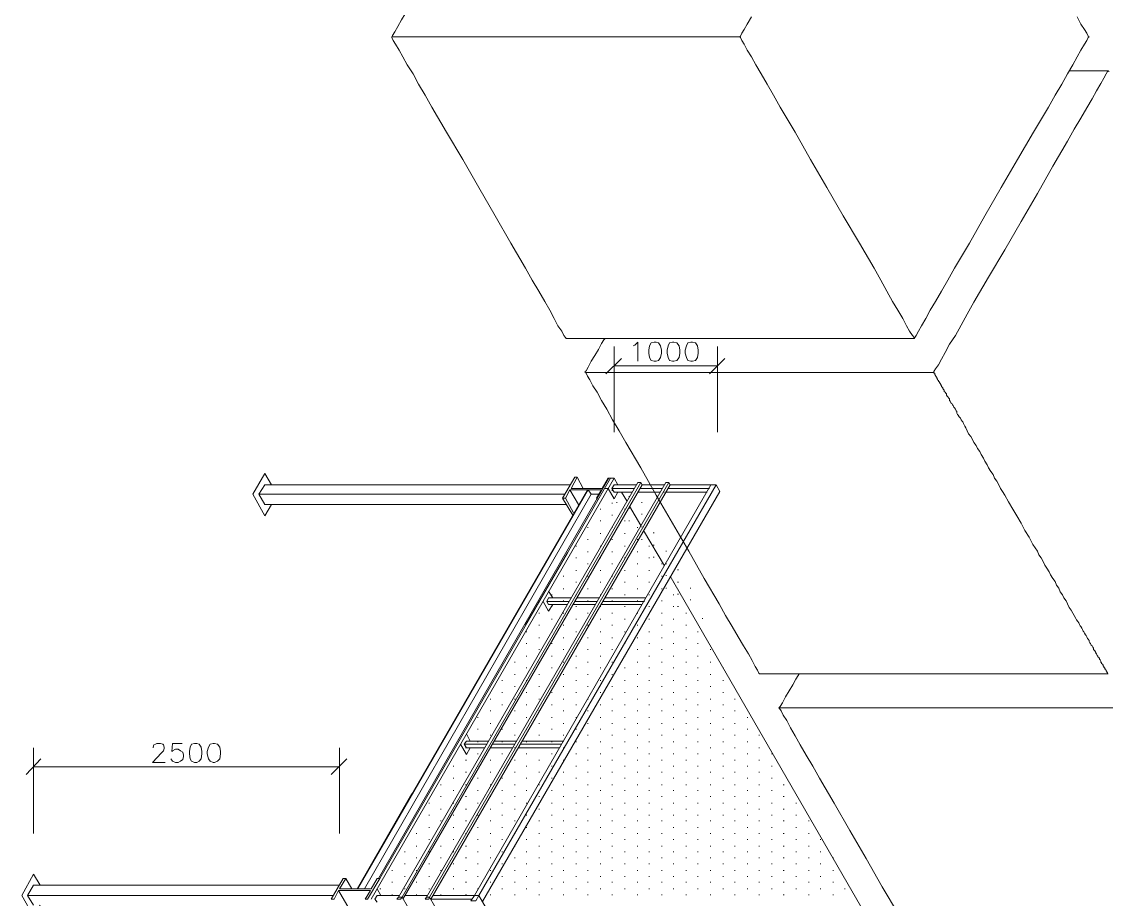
# Model space of a CAD drawing. Header units: millimetres. Extents: x 0 to 210, y 0 to 297.
# Drawn here: x 52.8 to 115.1, y 101.3 to 151.6 of the extents above; entities that cross this region are included whole.
import ezdxf

# ---------------------------------------------------------------- set-up
doc = ezdxf.new("R2010")
doc.units = ezdxf.units.MM
doc.header["$MEASUREMENT"] = 0
doc.layers.get('0').update_dxf_attribs({"linetype": 'CONTINUOUS'})

msp = doc.modelspace()

# ---------------------------------------------------------------- linework, layer by layer
at = {"color": 0, "linetype": 'Continuous', "lineweight": 15, "true_color": 0x000007}
for p, q in [((86.741, 128.101), (86.741, 133.011)), ((92.668, 128.101), (92.668, 133.011)), ((87.164, 132.334), (86.275, 131.445)), ((92.202, 131.445), (93.091, 132.334)), ((86.741, 131.911), (92.668, 131.911)), ((72.813, 101.346), (86.741, 125.476)), ((73.237, 102.531), (86.445, 125.476)), ((73.321, 102.531), (86.529, 125.476)), ((74.38, 101.473), (88.096, 125.222)), ((74.591, 101.473), (88.265, 125.222)), ((75.988, 101.473), (89.704, 125.222)), ((76.158, 101.473), (89.874, 125.222)), ((84.624, 125.518), (84.963, 124.883)), ((86.064, 124.883), (86.402, 125.476)), ((86.402, 125.476), (86.741, 125.476)), ((86.953, 125.095), (86.741, 125.476)), ((66.379, 124.545), (83.905, 124.545)), ((66.717, 125.095), (84.243, 125.095)), ((72.009, 101.939), (85.217, 124.799)), ((72.051, 101.939), (85.259, 124.799)), ((85.259, 124.799), (72.051, 101.939)), ((72.432, 101.939), (85.429, 124.545)), ((74.634, 101.346), (88.35, 125.095)), ((76.242, 101.346), (89.958, 125.095)), ((78.74, 101.558), (92.287, 125.095)), ((78.994, 101.558), (92.583, 125.095)), ((79.206, 101.219), (92.795, 124.714)), ((83.947, 124.333), (84.201, 124.799)), ((84.201, 124.799), (84.709, 123.952)), ((84.201, 124.799), (86.021, 124.799)), ((85.259, 124.799), (85.429, 124.545)), ((85.429, 124.545), (85.852, 124.545)), ((85.725, 124.333), (86.021, 124.799)), ((86.402, 124.883), (86.191, 124.883)), ((86.614, 124.883), (87.884, 124.883)), ((86.741, 125.095), (88.011, 125.095)), ((86.741, 124.672), (87.799, 124.672)), ((87.461, 124.164), (87.164, 124.672)), ((88.138, 124.672), (89.408, 124.672)), ((88.223, 124.883), (89.493, 124.883)), ((89.577, 124.672), (89.62, 124.672)), ((89.747, 124.672), (92.075, 124.672)), ((89.831, 124.883), (92.202, 124.883)), ((92.583, 125.095), (92.795, 124.714)), ((66.717, 123.952), (83.989, 123.952)), ((83.778, 124.333), (84.37, 123.359)), ((88.265, 122.767), (87.63, 123.867)), ((89.62, 120.438), (88.434, 122.47)), ((81.661, 117.052), (84.074, 121.2)), ((110.151, 84.878), (89.958, 119.846)), ((83.227, 118.618), (82.973, 118.999)), ((82.889, 118.406), (84.159, 118.406)), ((84.497, 118.406), (85.767, 118.406)), ((86.106, 118.406), (88.477, 118.406)), ((82.973, 118.237), (84.074, 118.237)), ((84.413, 118.237), (85.64, 118.237)), ((86.021, 118.237), (88.35, 118.237)), ((78.147, 110.236), (79.46, 110.236)), ((78.486, 110.405), (78.274, 110.829)), ((78.274, 110.405), (79.544, 110.405)), ((78.274, 110.405), (79.544, 110.405)), ((79.798, 110.236), (81.026, 110.236)), ((79.883, 110.405), (81.153, 110.405)), ((79.883, 110.405), (81.153, 110.405)), ((81.365, 110.236), (83.735, 110.236)), ((81.492, 110.405), (83.862, 110.405)), ((81.492, 110.405), (83.862, 110.405)), ((53.467, 105.114), (53.467, 110.024)), ((70.993, 105.114), (70.993, 110.024)), ((78.274, 110.024), (79.333, 110.024)), ((79.671, 110.024), (80.941, 110.024)), ((81.28, 110.024), (83.608, 110.024)), ((53.89, 109.389), (53.044, 108.5)), ((70.527, 108.5), (71.416, 109.389)), ((70.993, 108.924), (53.467, 108.924)), ((72.009, 101.939), (75.142, 107.4)), ((72.051, 101.939), (75.226, 107.442)), ((52.79, 101.558), (53.467, 102.785)), ((53.848, 102.15), (53.467, 102.785)), ((53.128, 101.558), (53.467, 102.15)), ((53.467, 102.15), (70.993, 102.15)), ((70.527, 101.346), (71.205, 102.531)), ((71.374, 102.531), (71.713, 101.939)), ((72.602, 101.346), (73.321, 102.531)), ((53.128, 101.558), (70.654, 101.558)), ((53.467, 101.007), (53.128, 101.558)), ((70.951, 101.854), (94.488, 61.087)), ((70.951, 101.854), (72.771, 101.854)), ((70.993, 101.939), (72.813, 101.939)), ((73.364, 101.558), (73.152, 101.939)), ((73.152, 101.939), (73.364, 101.558)), ((73.152, 101.558), (74.422, 101.558)), ((73.364, 101.558), (74.422, 101.558)), ((78.825, 101.261), (78.994, 101.558)), ((78.994, 101.558), (88.646, 84.836)), ((78.994, 101.558), (88.646, 84.836)), ((74.591, 101.473), (85.471, 82.592)), ((76.158, 101.473), (86.614, 83.397)), ((76.242, 101.346), (78.613, 101.346))]:
    msp.add_line(p, q, dxfattribs=at)
at = {"color": 0, "linetype": 'Continuous', "lineweight": 9, "true_color": 0x000008}
for p, q in [((86.614, 124.756), (86.656, 124.756)), ((86.614, 124.037), (86.656, 124.037)), ((85.937, 123.698), (85.979, 123.698)), ((86.614, 123.359), (86.656, 123.359)), ((87.334, 123.698), (87.376, 123.698)), ((85.937, 123.021), (85.979, 123.021)), ((87.334, 123.021), (87.376, 123.021)), ((85.217, 122.64), (85.259, 122.64)), ((85.937, 122.301), (85.979, 122.301)), ((86.614, 122.64), (86.656, 122.64)), ((87.334, 122.301), (87.376, 122.301)), ((88.053, 122.64), (88.096, 122.64)), ((84.54, 121.581), (84.582, 121.581)), ((85.217, 121.962), (85.259, 121.962)), ((85.937, 121.581), (85.979, 121.581)), ((86.614, 121.962), (86.656, 121.962)), ((87.334, 121.581), (87.376, 121.581)), ((88.053, 121.962), (88.096, 121.962)), ((88.731, 121.581), (88.773, 121.581)), ((84.54, 120.904), (84.582, 120.904)), ((85.217, 121.243), (85.259, 121.243)), ((85.937, 120.904), (85.979, 120.904)), ((86.614, 121.243), (86.656, 121.243)), ((87.334, 120.904), (87.376, 120.904)), ((88.053, 121.243), (88.096, 121.243)), ((88.731, 120.904), (88.773, 120.904)), ((85.217, 120.565), (85.259, 120.565)), ((86.614, 120.565), (86.656, 120.565)), ((88.053, 120.565), (88.096, 120.565)), ((89.45, 120.565), (89.493, 120.565)), ((83.82, 119.846), (83.862, 119.846)), ((84.54, 120.184), (84.582, 120.184)), ((85.217, 119.846), (85.259, 119.846)), ((85.937, 120.184), (85.979, 120.184)), ((86.614, 119.846), (86.656, 119.846)), ((87.334, 120.184), (87.376, 120.184)), ((88.053, 119.846), (88.096, 119.846)), ((88.731, 120.184), (88.773, 120.184)), ((89.45, 119.846), (89.493, 119.846)), ((83.82, 119.126), (83.862, 119.126)), ((84.54, 119.507), (84.582, 119.507)), ((85.217, 119.126), (85.259, 119.126)), ((85.937, 119.507), (85.979, 119.507)), ((86.614, 119.126), (86.656, 119.126)), ((87.334, 119.507), (87.376, 119.507)), ((88.053, 119.126), (88.096, 119.126)), ((88.731, 119.507), (88.773, 119.507)), ((89.45, 119.126), (89.493, 119.126)), ((90.128, 119.507), (90.17, 119.507)), ((83.143, 118.787), (83.185, 118.787)), ((83.82, 118.449), (83.862, 118.449)), ((84.54, 118.787), (84.582, 118.787)), ((85.217, 118.449), (85.259, 118.449)), ((85.937, 118.787), (85.979, 118.787)), ((86.614, 118.449), (86.656, 118.449)), ((87.334, 118.787), (87.376, 118.787)), ((88.053, 118.449), (88.096, 118.449)), ((88.731, 118.787), (88.773, 118.787)), ((89.45, 118.449), (89.493, 118.449)), ((90.128, 118.787), (90.17, 118.787)), ((82.423, 117.729), (82.465, 117.729)), ((83.143, 118.11), (83.185, 118.11)), ((83.82, 117.729), (83.862, 117.729)), ((84.54, 118.11), (84.582, 118.11)), ((85.217, 117.729), (85.259, 117.729)), ((85.937, 118.11), (85.979, 118.11)), ((86.614, 117.729), (86.656, 117.729)), ((87.334, 118.11), (87.376, 118.11)), ((88.053, 117.729), (88.096, 117.729)), ((88.731, 118.11), (88.773, 118.11)), ((89.45, 117.729), (89.493, 117.729)), ((90.128, 118.11), (90.17, 118.11)), ((90.847, 117.729), (90.89, 117.729)), ((83.143, 117.39), (83.185, 117.39)), ((84.54, 117.39), (84.582, 117.39)), ((85.937, 117.39), (85.979, 117.39)), ((87.334, 117.39), (87.376, 117.39)), ((88.731, 117.39), (88.773, 117.39)), ((90.128, 117.39), (90.17, 117.39)), ((81.703, 116.671), (81.746, 116.671)), ((82.423, 117.052), (82.465, 117.052)), ((83.143, 116.671), (83.185, 116.671)), ((83.82, 117.052), (83.862, 117.052)), ((84.54, 116.671), (84.582, 116.671)), ((85.217, 117.052), (85.259, 117.052)), ((85.937, 116.671), (85.979, 116.671)), ((86.614, 117.052), (86.656, 117.052)), ((87.334, 116.671), (87.376, 116.671)), ((88.053, 117.052), (88.096, 117.052)), ((88.731, 116.671), (88.773, 116.671)), ((89.45, 117.052), (89.493, 117.052)), ((90.128, 116.671), (90.17, 116.671)), ((90.847, 117.052), (90.89, 117.052)), ((91.525, 116.671), (91.567, 116.671)), ((81.703, 115.993), (81.746, 115.993)), ((82.423, 116.332), (82.465, 116.332)), ((83.143, 115.993), (83.185, 115.993)), ((83.82, 116.332), (83.862, 116.332)), ((84.54, 115.993), (84.582, 115.993)), ((85.217, 116.332), (85.259, 116.332)), ((85.937, 115.993), (85.979, 115.993)), ((86.614, 116.332), (86.656, 116.332)), ((87.334, 115.993), (87.376, 115.993)), ((88.053, 116.332), (88.096, 116.332)), ((88.731, 115.993), (88.773, 115.993)), ((89.45, 116.332), (89.493, 116.332)), ((90.128, 115.993), (90.17, 115.993)), ((90.847, 116.332), (90.89, 116.332)), ((91.525, 115.993), (91.567, 115.993)), ((81.703, 115.274), (81.746, 115.274)), ((82.423, 115.655), (82.465, 115.655)), ((83.143, 115.274), (83.185, 115.274)), ((83.82, 115.655), (83.862, 115.655)), ((84.54, 115.274), (84.582, 115.274)), ((85.217, 115.655), (85.259, 115.655)), ((85.937, 115.274), (85.979, 115.274)), ((86.614, 115.655), (86.656, 115.655)), ((87.334, 115.274), (87.376, 115.274)), ((88.053, 115.655), (88.096, 115.655)), ((88.731, 115.274), (88.773, 115.274)), ((89.45, 115.655), (89.493, 115.655)), ((90.128, 115.274), (90.17, 115.274)), ((90.847, 115.655), (90.89, 115.655)), ((91.525, 115.274), (91.567, 115.274)), ((92.244, 115.655), (92.287, 115.655)), ((81.026, 114.935), (81.068, 114.935)), ((81.703, 114.596), (81.746, 114.596)), ((82.423, 114.935), (82.465, 114.935)), ((83.143, 114.596), (83.185, 114.596)), ((83.82, 114.935), (83.862, 114.935)), ((84.54, 114.596), (84.582, 114.596)), ((85.217, 114.935), (85.259, 114.935)), ((85.937, 114.596), (85.979, 114.596)), ((86.614, 114.935), (86.656, 114.935)), ((87.334, 114.596), (87.376, 114.596)), ((88.053, 114.935), (88.096, 114.935)), ((88.731, 114.596), (88.773, 114.596)), ((89.45, 114.935), (89.493, 114.935)), ((90.128, 114.596), (90.17, 114.596)), ((90.847, 114.935), (90.89, 114.935)), ((91.525, 114.596), (91.567, 114.596)), ((92.244, 114.935), (92.287, 114.935)), ((92.964, 114.596), (93.006, 114.596)), ((81.026, 114.215), (81.068, 114.215)), ((82.423, 114.215), (82.465, 114.215)), ((83.82, 114.215), (83.862, 114.215)), ((85.217, 114.215), (85.259, 114.215)), ((86.614, 114.215), (86.656, 114.215)), ((88.053, 114.215), (88.096, 114.215)), ((89.45, 114.215), (89.493, 114.215)), ((90.847, 114.215), (90.89, 114.215)), ((92.244, 114.215), (92.287, 114.215)), ((80.306, 113.877), (80.349, 113.877)), ((81.026, 113.538), (81.068, 113.538)), ((81.703, 113.877), (81.746, 113.877)), ((82.423, 113.538), (82.465, 113.538)), ((83.143, 113.877), (83.185, 113.877)), ((83.82, 113.538), (83.862, 113.538)), ((84.54, 113.877), (84.582, 113.877)), ((85.217, 113.538), (85.259, 113.538)), ((85.937, 113.877), (85.979, 113.877)), ((86.614, 113.538), (86.656, 113.538)), ((87.334, 113.877), (87.376, 113.877)), ((88.053, 113.538), (88.096, 113.538)), ((88.731, 113.877), (88.773, 113.877)), ((89.45, 113.538), (89.493, 113.538)), ((90.128, 113.877), (90.17, 113.877)), ((90.847, 113.538), (90.89, 113.538)), ((91.525, 113.877), (91.567, 113.877)), ((92.244, 113.538), (92.287, 113.538)), ((92.964, 113.877), (93.006, 113.877)), ((79.629, 112.818), (79.671, 112.818)), ((80.306, 113.199), (80.349, 113.199)), ((81.026, 112.818), (81.068, 112.818)), ((81.703, 113.199), (81.746, 113.199)), ((82.423, 112.818), (82.465, 112.818)), ((83.143, 113.199), (83.185, 113.199)), ((83.82, 112.818), (83.862, 112.818)), ((84.54, 113.199), (84.582, 113.199)), ((85.217, 112.818), (85.259, 112.818)), ((85.937, 113.199), (85.979, 113.199)), ((86.614, 112.818), (86.656, 112.818)), ((87.334, 113.199), (87.376, 113.199)), ((88.053, 112.818), (88.096, 112.818)), ((88.731, 113.199), (88.773, 113.199)), ((89.45, 112.818), (89.493, 112.818)), ((90.128, 113.199), (90.17, 113.199)), ((90.847, 112.818), (90.89, 112.818)), ((91.525, 113.199), (91.567, 113.199)), ((92.244, 112.818), (92.287, 112.818)), ((92.964, 113.199), (93.006, 113.199)), ((93.641, 112.818), (93.684, 112.818)), ((79.629, 112.141), (79.671, 112.141)), ((80.306, 112.48), (80.349, 112.48)), ((81.026, 112.141), (81.068, 112.141)), ((81.703, 112.48), (81.746, 112.48)), ((82.423, 112.141), (82.465, 112.141)), ((83.143, 112.48), (83.185, 112.48)), ((83.82, 112.141), (83.862, 112.141)), ((84.54, 112.48), (84.582, 112.48)), ((85.217, 112.141), (85.259, 112.141)), ((85.937, 112.48), (85.979, 112.48)), ((86.614, 112.141), (86.656, 112.141)), ((87.334, 112.48), (87.376, 112.48)), ((88.053, 112.141), (88.096, 112.141)), ((88.731, 112.48), (88.773, 112.48)), ((89.45, 112.141), (89.493, 112.141)), ((90.128, 112.48), (90.17, 112.48)), ((90.847, 112.141), (90.89, 112.141)), ((91.525, 112.48), (91.567, 112.48)), ((92.244, 112.141), (92.287, 112.141)), ((92.964, 112.48), (93.006, 112.48)), ((93.641, 112.141), (93.684, 112.141)), ((78.909, 111.76), (78.952, 111.76)), ((80.306, 111.76), (80.349, 111.76)), ((81.703, 111.76), (81.746, 111.76)), ((83.143, 111.76), (83.185, 111.76)), ((84.54, 111.76), (84.582, 111.76)), ((85.937, 111.76), (85.979, 111.76)), ((87.334, 111.76), (87.376, 111.76)), ((88.731, 111.76), (88.773, 111.76)), ((90.128, 111.76), (90.17, 111.76)), ((91.525, 111.76), (91.567, 111.76)), ((92.964, 111.76), (93.006, 111.76)), ((94.361, 111.76), (94.403, 111.76)), ((78.909, 111.083), (78.952, 111.083)), ((79.629, 111.421), (79.671, 111.421)), ((80.306, 111.083), (80.349, 111.083)), ((81.026, 111.421), (81.068, 111.421)), ((81.703, 111.083), (81.746, 111.083)), ((82.423, 111.421), (82.465, 111.421)), ((83.143, 111.083), (83.185, 111.083)), ((83.82, 111.421), (83.862, 111.421)), ((84.54, 111.083), (84.582, 111.083)), ((85.217, 111.421), (85.259, 111.421)), ((85.937, 111.083), (85.979, 111.083)), ((86.614, 111.421), (86.656, 111.421)), ((87.334, 111.083), (87.376, 111.083)), ((88.053, 111.421), (88.096, 111.421)), ((88.731, 111.083), (88.773, 111.083)), ((89.45, 111.421), (89.493, 111.421)), ((90.128, 111.083), (90.17, 111.083)), ((90.847, 111.421), (90.89, 111.421)), ((91.525, 111.083), (91.567, 111.083)), ((92.244, 111.421), (92.287, 111.421)), ((92.964, 111.083), (93.006, 111.083)), ((93.641, 111.421), (93.684, 111.421)), ((94.361, 111.083), (94.403, 111.083)), ((78.909, 110.363), (78.952, 110.363)), ((79.629, 110.744), (79.671, 110.744)), ((80.306, 110.363), (80.349, 110.363)), ((81.026, 110.744), (81.068, 110.744)), ((81.703, 110.363), (81.746, 110.363)), ((82.423, 110.744), (82.465, 110.744)), ((83.143, 110.363), (83.185, 110.363)), ((83.82, 110.744), (83.862, 110.744)), ((84.54, 110.363), (84.582, 110.363)), ((85.217, 110.744), (85.259, 110.744)), ((85.937, 110.363), (85.979, 110.363)), ((86.614, 110.744), (86.656, 110.744)), ((87.334, 110.363), (87.376, 110.363)), ((88.053, 110.744), (88.096, 110.744)), ((88.731, 110.363), (88.773, 110.363)), ((89.45, 110.744), (89.493, 110.744)), ((90.128, 110.363), (90.17, 110.363)), ((90.847, 110.744), (90.89, 110.744)), ((91.525, 110.363), (91.567, 110.363)), ((92.244, 110.744), (92.287, 110.744)), ((92.964, 110.363), (93.006, 110.363)), ((93.641, 110.744), (93.684, 110.744)), ((94.361, 110.363), (94.403, 110.363)), ((95.038, 110.744), (95.081, 110.744)), ((78.232, 110.024), (78.274, 110.024)), ((78.909, 109.686), (78.952, 109.686)), ((79.629, 110.024), (79.671, 110.024)), ((80.306, 109.686), (80.349, 109.686)), ((81.026, 110.024), (81.068, 110.024)), ((81.703, 109.686), (81.746, 109.686)), ((82.423, 110.024), (82.465, 110.024)), ((83.143, 109.686), (83.185, 109.686)), ((83.82, 110.024), (83.862, 110.024)), ((84.54, 109.686), (84.582, 109.686)), ((85.217, 110.024), (85.259, 110.024)), ((85.937, 109.686), (85.979, 109.686)), ((86.614, 110.024), (86.656, 110.024)), ((87.334, 109.686), (87.376, 109.686)), ((88.053, 110.024), (88.096, 110.024)), ((88.731, 109.686), (88.773, 109.686)), ((89.45, 110.024), (89.493, 110.024)), ((90.128, 109.686), (90.17, 109.686)), ((90.847, 110.024), (90.89, 110.024)), ((91.525, 109.686), (91.567, 109.686)), ((92.244, 110.024), (92.287, 110.024)), ((92.964, 109.686), (93.006, 109.686)), ((93.641, 110.024), (93.684, 110.024)), ((94.361, 109.686), (94.403, 109.686)), ((95.038, 110.024), (95.081, 110.024)), ((95.758, 109.686), (95.8, 109.686)), ((78.232, 109.305), (78.274, 109.305)), ((79.629, 109.305), (79.671, 109.305)), ((81.026, 109.305), (81.068, 109.305)), ((82.423, 109.305), (82.465, 109.305)), ((83.82, 109.305), (83.862, 109.305)), ((85.217, 109.305), (85.259, 109.305)), ((86.614, 109.305), (86.656, 109.305)), ((88.053, 109.305), (88.096, 109.305)), ((89.45, 109.305), (89.493, 109.305)), ((90.847, 109.305), (90.89, 109.305)), ((92.244, 109.305), (92.287, 109.305)), ((93.641, 109.305), (93.684, 109.305)), ((95.038, 109.305), (95.081, 109.305)), ((77.512, 108.966), (77.555, 108.966)), ((78.232, 108.627), (78.274, 108.627)), ((78.909, 108.966), (78.952, 108.966)), ((79.629, 108.627), (79.671, 108.627)), ((80.306, 108.966), (80.349, 108.966)), ((81.026, 108.627), (81.068, 108.627)), ((81.703, 108.966), (81.746, 108.966)), ((82.423, 108.627), (82.465, 108.627)), ((83.143, 108.966), (83.185, 108.966)), ((83.82, 108.627), (83.862, 108.627)), ((84.54, 108.966), (84.582, 108.966)), ((85.217, 108.627), (85.259, 108.627)), ((85.937, 108.966), (85.979, 108.966)), ((86.614, 108.627), (86.656, 108.627)), ((87.334, 108.966), (87.376, 108.966)), ((88.053, 108.627), (88.096, 108.627)), ((88.731, 108.966), (88.773, 108.966)), ((89.45, 108.627), (89.493, 108.627)), ((90.128, 108.966), (90.17, 108.966)), ((90.847, 108.627), (90.89, 108.627)), ((91.525, 108.966), (91.567, 108.966)), ((92.244, 108.627), (92.287, 108.627)), ((92.964, 108.966), (93.006, 108.966)), ((93.641, 108.627), (93.684, 108.627)), ((94.361, 108.966), (94.403, 108.966)), ((95.038, 108.627), (95.081, 108.627)), ((95.758, 108.966), (95.8, 108.966)), ((76.793, 107.908), (76.835, 107.908)), ((77.512, 108.289), (77.555, 108.289)), ((78.232, 107.908), (78.274, 107.908)), ((78.909, 108.289), (78.952, 108.289)), ((79.629, 107.908), (79.671, 107.908)), ((80.306, 108.289), (80.349, 108.289)), ((81.026, 107.908), (81.068, 107.908)), ((81.703, 108.289), (81.746, 108.289)), ((82.423, 107.908), (82.465, 107.908)), ((83.143, 108.289), (83.185, 108.289)), ((83.82, 107.908), (83.862, 107.908)), ((84.54, 108.289), (84.582, 108.289)), ((85.217, 107.908), (85.259, 107.908)), ((85.937, 108.289), (85.979, 108.289)), ((86.614, 107.908), (86.656, 107.908)), ((87.334, 108.289), (87.376, 108.289)), ((88.053, 107.908), (88.096, 107.908)), ((88.731, 108.289), (88.773, 108.289)), ((89.45, 107.908), (89.493, 107.908)), ((90.128, 108.289), (90.17, 108.289)), ((90.847, 107.908), (90.89, 107.908)), ((91.525, 108.289), (91.567, 108.289)), ((92.244, 107.908), (92.287, 107.908)), ((92.964, 108.289), (93.006, 108.289)), ((93.641, 107.908), (93.684, 107.908)), ((94.361, 108.289), (94.403, 108.289)), ((95.038, 107.908), (95.081, 107.908)), ((95.758, 108.289), (95.8, 108.289)), ((96.435, 107.908), (96.478, 107.908)), ((76.793, 107.23), (76.835, 107.23)), ((77.512, 107.569), (77.555, 107.569)), ((78.232, 107.23), (78.274, 107.23)), ((78.909, 107.569), (78.952, 107.569)), ((79.629, 107.23), (79.671, 107.23)), ((80.306, 107.569), (80.349, 107.569)), ((81.026, 107.23), (81.068, 107.23)), ((81.703, 107.569), (81.746, 107.569)), ((82.423, 107.23), (82.465, 107.23)), ((83.143, 107.569), (83.185, 107.569)), ((83.82, 107.23), (83.862, 107.23)), ((84.54, 107.569), (84.582, 107.569)), ((85.217, 107.23), (85.259, 107.23)), ((85.937, 107.569), (85.979, 107.569)), ((86.614, 107.23), (86.656, 107.23)), ((87.334, 107.569), (87.376, 107.569)), ((88.053, 107.23), (88.096, 107.23)), ((88.731, 107.569), (88.773, 107.569)), ((89.45, 107.23), (89.493, 107.23)), ((90.128, 107.569), (90.17, 107.569)), ((90.847, 107.23), (90.89, 107.23)), ((91.525, 107.569), (91.567, 107.569)), ((92.244, 107.23), (92.287, 107.23)), ((92.964, 107.569), (93.006, 107.569)), ((93.641, 107.23), (93.684, 107.23)), ((94.361, 107.569), (94.403, 107.569)), ((95.038, 107.23), (95.081, 107.23)), ((95.758, 107.569), (95.8, 107.569)), ((96.435, 107.23), (96.478, 107.23)), ((76.115, 106.849), (76.158, 106.849)), ((76.793, 106.511), (76.835, 106.511)), ((77.512, 106.849), (77.555, 106.849)), ((78.232, 106.511), (78.274, 106.511)), ((78.909, 106.849), (78.952, 106.849)), ((79.629, 106.511), (79.671, 106.511)), ((80.306, 106.849), (80.349, 106.849)), ((81.026, 106.511), (81.068, 106.511)), ((81.703, 106.849), (81.746, 106.849)), ((82.423, 106.511), (82.465, 106.511)), ((83.143, 106.849), (83.185, 106.849)), ((83.82, 106.511), (83.862, 106.511)), ((84.54, 106.849), (84.582, 106.849)), ((85.217, 106.511), (85.259, 106.511)), ((85.937, 106.849), (85.979, 106.849)), ((86.614, 106.511), (86.656, 106.511)), ((87.334, 106.849), (87.376, 106.849)), ((88.053, 106.511), (88.096, 106.511)), ((88.731, 106.849), (88.773, 106.849)), ((89.45, 106.511), (89.493, 106.511)), ((90.128, 106.849), (90.17, 106.849)), ((90.847, 106.511), (90.89, 106.511)), ((91.525, 106.849), (91.567, 106.849)), ((92.244, 106.511), (92.287, 106.511)), ((92.964, 106.849), (93.006, 106.849)), ((93.641, 106.511), (93.684, 106.511)), ((94.361, 106.849), (94.403, 106.849)), ((95.038, 106.511), (95.081, 106.511)), ((95.758, 106.849), (95.8, 106.849)), ((96.435, 106.511), (96.478, 106.511)), ((97.155, 106.849), (97.197, 106.849)), ((76.115, 106.172), (76.158, 106.172)), ((77.512, 106.172), (77.555, 106.172)), ((78.909, 106.172), (78.952, 106.172)), ((80.306, 106.172), (80.349, 106.172)), ((81.703, 106.172), (81.746, 106.172)), ((83.143, 106.172), (83.185, 106.172)), ((84.54, 106.172), (84.582, 106.172)), ((85.937, 106.172), (85.979, 106.172)), ((87.334, 106.172), (87.376, 106.172)), ((88.731, 106.172), (88.773, 106.172)), ((90.128, 106.172), (90.17, 106.172)), ((91.525, 106.172), (91.567, 106.172)), ((92.964, 106.172), (93.006, 106.172)), ((94.361, 106.172), (94.403, 106.172)), ((95.758, 106.172), (95.8, 106.172)), ((97.155, 106.172), (97.197, 106.172)), ((75.396, 105.833), (75.438, 105.833)), ((76.115, 105.452), (76.158, 105.452)), ((76.793, 105.833), (76.835, 105.833)), ((77.512, 105.452), (77.555, 105.452)), ((78.232, 105.833), (78.274, 105.833)), ((78.909, 105.452), (78.952, 105.452)), ((79.629, 105.833), (79.671, 105.833)), ((80.306, 105.452), (80.349, 105.452)), ((81.026, 105.833), (81.068, 105.833)), ((81.703, 105.452), (81.746, 105.452)), ((82.423, 105.833), (82.465, 105.833)), ((83.143, 105.452), (83.185, 105.452)), ((83.82, 105.833), (83.862, 105.833)), ((84.54, 105.452), (84.582, 105.452)), ((85.217, 105.833), (85.259, 105.833)), ((85.937, 105.452), (85.979, 105.452)), ((86.614, 105.833), (86.656, 105.833)), ((87.334, 105.452), (87.376, 105.452)), ((88.053, 105.833), (88.096, 105.833)), ((88.731, 105.452), (88.773, 105.452)), ((89.45, 105.833), (89.493, 105.833)), ((90.128, 105.452), (90.17, 105.452)), ((90.847, 105.833), (90.89, 105.833)), ((91.525, 105.452), (91.567, 105.452)), ((92.244, 105.833), (92.287, 105.833)), ((92.964, 105.452), (93.006, 105.452)), ((93.641, 105.833), (93.684, 105.833)), ((94.361, 105.452), (94.403, 105.452)), ((95.038, 105.833), (95.081, 105.833)), ((95.758, 105.452), (95.8, 105.452)), ((96.435, 105.833), (96.478, 105.833)), ((97.155, 105.452), (97.197, 105.452)), ((97.875, 105.833), (97.917, 105.833)), ((75.396, 105.114), (75.438, 105.114)), ((76.115, 104.775), (76.158, 104.775)), ((76.793, 105.114), (76.835, 105.114)), ((77.512, 104.775), (77.555, 104.775)), ((78.232, 105.114), (78.274, 105.114)), ((78.909, 104.775), (78.952, 104.775)), ((79.629, 105.114), (79.671, 105.114)), ((80.306, 104.775), (80.349, 104.775)), ((81.026, 105.114), (81.068, 105.114)), ((81.703, 104.775), (81.746, 104.775)), ((82.423, 105.114), (82.465, 105.114)), ((83.143, 104.775), (83.185, 104.775)), ((83.82, 105.114), (83.862, 105.114)), ((84.54, 104.775), (84.582, 104.775)), ((85.217, 105.114), (85.259, 105.114)), ((85.937, 104.775), (85.979, 104.775)), ((86.614, 105.114), (86.656, 105.114)), ((87.334, 104.775), (87.376, 104.775)), ((88.053, 105.114), (88.096, 105.114)), ((88.731, 104.775), (88.773, 104.775)), ((89.45, 105.114), (89.493, 105.114)), ((90.128, 104.775), (90.17, 104.775)), ((90.847, 105.114), (90.89, 105.114)), ((91.525, 104.775), (91.567, 104.775)), ((92.244, 105.114), (92.287, 105.114)), ((92.964, 104.775), (93.006, 104.775)), ((93.641, 105.114), (93.684, 105.114)), ((94.361, 104.775), (94.403, 104.775)), ((95.038, 105.114), (95.081, 105.114)), ((95.758, 104.775), (95.8, 104.775)), ((96.435, 105.114), (96.478, 105.114)), ((97.155, 104.775), (97.197, 104.775)), ((97.875, 105.114), (97.917, 105.114)), ((98.552, 104.775), (98.594, 104.775)), ((74.718, 104.055), (74.761, 104.055)), ((75.396, 104.394), (75.438, 104.394)), ((76.115, 104.055), (76.158, 104.055)), ((76.793, 104.394), (76.835, 104.394)), ((77.512, 104.055), (77.555, 104.055)), ((78.232, 104.394), (78.274, 104.394)), ((78.909, 104.055), (78.952, 104.055)), ((79.629, 104.394), (79.671, 104.394)), ((80.306, 104.055), (80.349, 104.055)), ((81.026, 104.394), (81.068, 104.394)), ((81.703, 104.055), (81.746, 104.055)), ((82.423, 104.394), (82.465, 104.394)), ((83.143, 104.055), (83.185, 104.055)), ((83.82, 104.394), (83.862, 104.394)), ((84.54, 104.055), (84.582, 104.055)), ((85.217, 104.394), (85.259, 104.394)), ((85.937, 104.055), (85.979, 104.055)), ((86.614, 104.394), (86.656, 104.394)), ((87.334, 104.055), (87.376, 104.055)), ((88.053, 104.394), (88.096, 104.394)), ((88.731, 104.055), (88.773, 104.055)), ((89.45, 104.394), (89.493, 104.394)), ((90.128, 104.055), (90.17, 104.055)), ((90.847, 104.394), (90.89, 104.394)), ((91.525, 104.055), (91.567, 104.055)), ((92.244, 104.394), (92.287, 104.394)), ((92.964, 104.055), (93.006, 104.055)), ((93.641, 104.394), (93.684, 104.394)), ((94.361, 104.055), (94.403, 104.055)), ((95.038, 104.394), (95.081, 104.394)), ((95.758, 104.055), (95.8, 104.055)), ((96.435, 104.394), (96.478, 104.394)), ((97.155, 104.055), (97.197, 104.055)), ((97.875, 104.394), (97.917, 104.394)), ((98.552, 104.055), (98.594, 104.055)), ((74.718, 103.378), (74.761, 103.378)), ((75.396, 103.717), (75.438, 103.717)), ((76.115, 103.378), (76.158, 103.378)), ((76.793, 103.717), (76.835, 103.717)), ((77.512, 103.378), (77.555, 103.378)), ((78.232, 103.717), (78.274, 103.717)), ((78.909, 103.378), (78.952, 103.378)), ((79.629, 103.717), (79.671, 103.717)), ((80.306, 103.378), (80.349, 103.378)), ((81.026, 103.717), (81.068, 103.717)), ((81.703, 103.378), (81.746, 103.378)), ((82.423, 103.717), (82.465, 103.717)), ((83.143, 103.378), (83.185, 103.378)), ((83.82, 103.717), (83.862, 103.717)), ((84.54, 103.378), (84.582, 103.378)), ((85.217, 103.717), (85.259, 103.717)), ((85.937, 103.378), (85.979, 103.378)), ((86.614, 103.717), (86.656, 103.717)), ((87.334, 103.378), (87.376, 103.378)), ((88.053, 103.717), (88.096, 103.717)), ((88.731, 103.378), (88.773, 103.378)), ((89.45, 103.717), (89.493, 103.717)), ((90.128, 103.378), (90.17, 103.378)), ((90.847, 103.717), (90.89, 103.717)), ((91.525, 103.378), (91.567, 103.378)), ((92.244, 103.717), (92.287, 103.717)), ((92.964, 103.378), (93.006, 103.378)), ((93.641, 103.717), (93.684, 103.717)), ((94.361, 103.378), (94.403, 103.378)), ((95.038, 103.717), (95.081, 103.717)), ((95.758, 103.378), (95.8, 103.378)), ((96.435, 103.717), (96.478, 103.717)), ((97.155, 103.378), (97.197, 103.378)), ((97.875, 103.717), (97.917, 103.717)), ((98.552, 103.378), (98.594, 103.378)), ((99.272, 103.717), (99.314, 103.717)), ((73.999, 102.997), (74.041, 102.997)), ((75.396, 102.997), (75.438, 102.997)), ((76.793, 102.997), (76.835, 102.997)), ((78.232, 102.997), (78.274, 102.997)), ((79.629, 102.997), (79.671, 102.997)), ((81.026, 102.997), (81.068, 102.997)), ((82.423, 102.997), (82.465, 102.997)), ((83.82, 102.997), (83.862, 102.997)), ((85.217, 102.997), (85.259, 102.997)), ((86.614, 102.997), (86.656, 102.997)), ((88.053, 102.997), (88.096, 102.997)), ((89.45, 102.997), (89.493, 102.997)), ((90.847, 102.997), (90.89, 102.997)), ((92.244, 102.997), (92.287, 102.997)), ((93.641, 102.997), (93.684, 102.997)), ((95.038, 102.997), (95.081, 102.997)), ((96.435, 102.997), (96.478, 102.997)), ((97.875, 102.997), (97.917, 102.997)), ((99.272, 102.997), (99.314, 102.997)), ((73.999, 102.32), (74.041, 102.32)), ((74.718, 102.658), (74.761, 102.658)), ((75.396, 102.32), (75.438, 102.32)), ((76.115, 102.658), (76.158, 102.658)), ((76.793, 102.32), (76.835, 102.32)), ((77.512, 102.658), (77.555, 102.658)), ((78.232, 102.32), (78.274, 102.32)), ((78.909, 102.658), (78.952, 102.658)), ((79.629, 102.32), (79.671, 102.32)), ((80.306, 102.658), (80.349, 102.658)), ((81.026, 102.32), (81.068, 102.32)), ((81.703, 102.658), (81.746, 102.658)), ((82.423, 102.32), (82.465, 102.32)), ((83.143, 102.658), (83.185, 102.658)), ((83.82, 102.32), (83.862, 102.32)), ((84.54, 102.658), (84.582, 102.658)), ((85.217, 102.32), (85.259, 102.32)), ((85.937, 102.658), (85.979, 102.658)), ((86.614, 102.32), (86.656, 102.32)), ((87.334, 102.658), (87.376, 102.658)), ((88.053, 102.32), (88.096, 102.32)), ((88.731, 102.658), (88.773, 102.658)), ((89.45, 102.32), (89.493, 102.32)), ((90.128, 102.658), (90.17, 102.658)), ((90.847, 102.32), (90.89, 102.32)), ((91.525, 102.658), (91.567, 102.658)), ((92.244, 102.32), (92.287, 102.32)), ((92.964, 102.658), (93.006, 102.658)), ((93.641, 102.32), (93.684, 102.32)), ((94.361, 102.658), (94.403, 102.658)), ((95.038, 102.32), (95.081, 102.32)), ((95.758, 102.658), (95.8, 102.658)), ((96.435, 102.32), (96.478, 102.32)), ((97.155, 102.658), (97.197, 102.658)), ((97.875, 102.32), (97.917, 102.32)), ((98.552, 102.658), (98.594, 102.658)), ((99.272, 102.32), (99.314, 102.32)), ((73.321, 101.939), (73.364, 101.939)), ((73.999, 101.6), (74.041, 101.6)), ((74.718, 101.939), (74.761, 101.939)), ((75.396, 101.6), (75.438, 101.6)), ((76.115, 101.939), (76.158, 101.939)), ((76.793, 101.6), (76.835, 101.6)), ((77.512, 101.939), (77.555, 101.939)), ((78.232, 101.6), (78.274, 101.6)), ((78.909, 101.939), (78.952, 101.939)), ((79.629, 101.6), (79.671, 101.6)), ((80.306, 101.939), (80.349, 101.939)), ((81.026, 101.6), (81.068, 101.6)), ((81.703, 101.939), (81.746, 101.939)), ((82.423, 101.6), (82.465, 101.6)), ((83.143, 101.939), (83.185, 101.939)), ((83.82, 101.6), (83.862, 101.6)), ((84.54, 101.939), (84.582, 101.939)), ((85.217, 101.6), (85.259, 101.6)), ((85.937, 101.939), (85.979, 101.939)), ((86.614, 101.6), (86.656, 101.6)), ((87.334, 101.939), (87.376, 101.939)), ((88.053, 101.6), (88.096, 101.6)), ((88.731, 101.939), (88.773, 101.939)), ((89.45, 101.6), (89.493, 101.6)), ((90.128, 101.939), (90.17, 101.939)), ((90.847, 101.6), (90.89, 101.6)), ((91.525, 101.939), (91.567, 101.939)), ((92.244, 101.6), (92.287, 101.6)), ((92.964, 101.939), (93.006, 101.939)), ((93.641, 101.6), (93.684, 101.6)), ((94.361, 101.939), (94.403, 101.939)), ((95.038, 101.6), (95.081, 101.6)), ((95.758, 101.939), (95.8, 101.939)), ((96.435, 101.6), (96.478, 101.6)), ((97.155, 101.939), (97.197, 101.939)), ((97.875, 101.6), (97.917, 101.6)), ((98.552, 101.939), (98.594, 101.939)), ((99.272, 101.6), (99.314, 101.6)), ((99.949, 101.939), (99.991, 101.939))]:
    msp.add_line(p, q, dxfattribs=at)
at = {"color": 0, "linetype": 'Continuous', "lineweight": 9, "true_color": 0x545454}
for p, q in [((86.868, 124.079), (86.91, 124.079)), ((87.588, 124.418), (87.63, 124.418)), ((88.307, 124.079), (88.35, 124.079)), ((87.588, 123.74), (87.63, 123.74)), ((88.307, 123.402), (88.35, 123.402)), ((87.588, 123.021), (87.63, 123.021)), ((88.307, 122.682), (88.35, 122.682)), ((88.985, 122.343), (89.027, 122.343)), ((88.307, 121.962), (88.35, 121.962)), ((88.985, 121.624), (89.027, 121.624)), ((88.985, 120.946), (89.027, 120.946)), ((89.704, 121.285), (89.747, 121.285)), ((89.704, 120.565), (89.747, 120.565)), ((90.382, 120.227), (90.424, 120.227)), ((89.704, 119.888), (89.747, 119.888)), ((89.704, 119.168), (89.747, 119.168)), ((90.382, 119.507), (90.424, 119.507)), ((91.101, 119.168), (91.144, 119.168)), ((90.382, 118.83), (90.424, 118.83)), ((91.101, 118.491), (91.144, 118.491)), ((90.382, 118.11), (90.424, 118.11)), ((91.779, 117.433), (91.821, 117.433))]:
    msp.add_line(p, q, dxfattribs=at)
at = {"color": 0, "linetype": 'Continuous', "lineweight": 18, "true_color": 0xb1b4b4}
for points in [[(73.999, 150.749), (74.041, 150.834), (74.168, 151.045), (74.337, 151.342), (74.549, 151.723), (74.761, 152.061), (74.93, 152.4), (75.057, 152.612), (75.099, 152.654), (75.099, 152.696)], [(94.615, 151.892), (94.361, 151.469), (94.192, 151.172), (94.065, 150.961), (93.98, 150.791), (93.938, 150.749)], [(113.284, 151.892), (113.496, 151.469), (113.707, 151.172), (113.834, 150.961), (113.919, 150.791), (113.961, 150.749)], [(73.999, 150.749), (73.999, 150.707), (74.083, 150.537), (74.21, 150.326), (74.422, 149.987), (74.634, 149.606), (74.888, 149.14), (75.226, 148.632), (75.523, 148.04), (75.904, 147.405), (76.285, 146.727), (77.131, 145.288), (78.063, 143.722), (78.994, 142.113), (79.925, 140.504), (80.814, 138.938), (81.661, 137.499), (82.042, 136.821), (82.423, 136.186), (82.762, 135.594), (83.058, 135.086), (83.312, 134.62), (83.524, 134.197), (83.735, 133.9), (83.862, 133.646), (83.947, 133.519), (83.989, 133.477)], [(93.938, 150.749), (93.895, 150.749), (93.726, 150.749), (93.472, 150.749), (93.091, 150.749), (92.625, 150.749), (92.117, 150.749), (91.482, 150.749), (90.847, 150.749), (90.085, 150.749), (89.323, 150.749), (87.63, 150.749), (85.81, 150.749), (83.947, 150.749), (82.084, 150.749), (80.306, 150.749), (78.613, 150.749), (77.851, 150.749), (77.089, 150.749), (76.412, 150.749), (75.819, 150.749), (75.311, 150.749), (74.845, 150.749), (74.464, 150.749), (74.21, 150.749), (74.041, 150.749), (73.999, 150.749)], [(93.938, 150.749), (93.98, 150.707), (94.065, 150.537), (94.192, 150.326), (94.361, 149.987), (94.615, 149.606), (94.869, 149.14), (95.165, 148.632), (95.504, 148.04), (95.885, 147.405), (96.266, 146.727), (97.113, 145.288), (98.002, 143.722), (98.933, 142.113), (99.864, 140.504), (100.796, 138.938), (101.642, 137.499), (102.023, 136.821), (102.362, 136.186), (102.701, 135.594), (102.997, 135.086), (103.293, 134.62), (103.505, 134.197), (103.674, 133.9), (103.844, 133.646), (103.928, 133.519), (103.928, 133.477), (103.886, 133.477), (103.717, 133.477), (103.463, 133.477), (103.082, 133.477), (102.616, 133.477), (102.108, 133.477), (101.473, 133.477), (100.838, 133.477), (100.076, 133.477), (99.314, 133.477), (97.621, 133.477), (95.8, 133.477), (93.938, 133.477), (92.075, 133.477), (90.297, 133.477), (88.604, 133.477), (87.842, 133.477), (87.08, 133.477), (86.402, 133.477), (85.81, 133.477), (85.302, 133.477), (84.836, 133.477), (84.455, 133.477), (84.201, 133.477), (84.032, 133.477), (83.989, 133.477)], [(113.961, 150.749), (113.919, 150.707), (113.834, 150.537), (113.707, 150.326), (113.496, 149.987), (113.284, 149.606), (113.03, 149.14), (112.734, 148.632), (112.395, 148.04), (112.014, 147.405), (111.633, 146.727), (110.786, 145.288), (109.855, 143.722), (108.924, 142.113), (107.992, 140.504), (107.103, 138.938), (106.257, 137.499), (105.876, 136.821), (105.495, 136.186), (105.156, 135.594), (104.86, 135.086), (104.606, 134.62), (104.352, 134.197), (104.182, 133.9), (104.055, 133.646), (103.971, 133.519), (103.928, 133.477)], [(115.062, 148.802), (115.02, 148.759), (114.935, 148.632), (114.808, 148.378), (114.639, 148.082), (114.385, 147.659), (114.131, 147.193), (113.834, 146.685), (113.496, 146.092), (113.115, 145.457), (112.734, 144.78), (111.887, 143.341), (110.998, 141.774), (110.067, 140.166), (109.135, 138.557), (108.204, 136.991), (107.357, 135.551), (106.976, 134.874), (106.638, 134.239), (106.299, 133.646), (105.96, 133.138), (105.706, 132.673), (105.495, 132.292), (105.325, 131.953), (105.156, 131.741), (105.071, 131.572), (105.071, 131.53)], [(115.062, 148.802), (115.02, 148.802), (114.977, 148.802), (114.723, 148.802), (114.342, 148.802), (113.919, 148.802), (113.538, 148.802), (113.157, 148.802), (112.903, 148.802), (112.861, 148.802), (112.818, 148.802)], [(115.062, 148.802), (115.104, 148.759)], [(85.09, 131.53), (85.09, 131.572), (85.132, 131.614), (85.259, 131.826), (85.429, 132.165), (85.64, 132.503), (85.852, 132.842), (86.021, 133.181), (86.148, 133.392), (86.191, 133.435), (86.233, 133.477)], [(85.09, 131.53), (85.132, 131.487), (85.217, 131.318), (85.344, 131.106), (85.513, 130.768), (85.767, 130.387), (86.021, 129.921), (86.318, 129.413), (86.656, 128.82), (87.037, 128.185), (87.418, 127.508), (88.265, 126.069), (89.154, 124.502), (90.085, 122.894), (91.017, 121.285), (91.906, 119.719), (92.752, 118.279), (93.133, 117.602), (93.514, 116.967), (93.853, 116.374), (94.149, 115.866), (94.446, 115.401), (94.657, 115.02), (94.827, 114.681), (94.954, 114.469), (95.038, 114.3), (95.081, 114.258)], [(105.071, 131.53), (104.987, 131.53), (104.817, 131.53), (104.563, 131.53), (104.182, 131.53), (103.759, 131.53), (103.209, 131.53), (102.616, 131.53), (101.939, 131.53), (101.219, 131.53), (100.415, 131.53), (98.764, 131.53), (96.943, 131.53), (95.081, 131.53), (93.218, 131.53), (91.44, 131.53), (89.747, 131.53), (88.985, 131.53), (88.265, 131.53), (87.588, 131.53), (86.953, 131.53), (86.445, 131.53), (85.979, 131.53), (85.64, 131.53), (85.344, 131.53), (85.175, 131.53), (85.132, 131.53)], [(105.071, 131.53), (105.071, 131.487), (105.114, 131.487), (105.114, 131.445), (105.114, 131.403), (105.156, 131.36), (105.156, 131.318), (105.198, 131.318), (105.198, 131.276), (105.241, 131.233), (105.241, 131.191), (105.283, 131.149), (105.283, 131.106), (105.325, 131.064), (105.325, 131.022), (105.368, 130.979), (105.41, 130.937), (105.41, 130.895), (105.452, 130.895), (105.452, 130.852), (105.495, 130.768), (105.495, 130.725), (105.537, 130.683), (105.579, 130.641), (105.579, 130.598), (105.622, 130.556), (105.664, 130.514), (105.664, 130.429), (105.706, 130.387), (105.749, 130.344), (105.791, 130.302), (105.791, 130.217), (105.833, 130.175), (105.876, 130.133), (105.918, 130.048), (105.96, 130.006), (105.96, 129.921), (106.003, 129.879), (106.045, 129.794), (106.087, 129.752), (106.13, 129.667), (106.172, 129.625), (106.214, 129.54), (106.257, 129.498), (106.299, 129.413), (106.341, 129.328), (106.384, 129.286), (106.384, 129.201), (106.426, 129.117), (106.468, 129.074), (106.511, 128.99), (106.595, 128.905), (106.638, 128.82), (106.68, 128.736), (106.722, 128.693), (106.765, 128.609), (106.807, 128.524), (106.849, 128.439), (106.892, 128.355), (106.976, 128.185), (107.061, 128.016), (107.188, 127.847), (107.273, 127.677), (107.357, 127.508), (107.484, 127.339), (107.569, 127.169), (107.696, 127), (107.781, 126.831), (107.908, 126.619), (107.992, 126.45), (108.119, 126.238), (108.204, 126.069), (108.331, 125.857), (108.458, 125.688), (108.543, 125.476), (108.67, 125.307), (108.797, 125.095), (108.881, 124.883), (109.008, 124.714), (109.135, 124.502), (109.347, 124.121), (109.601, 123.698), (109.813, 123.317), (110.067, 122.894), (110.278, 122.47), (110.532, 122.089), (110.744, 121.666), (110.998, 121.285), (111.083, 121.073), (111.21, 120.904), (111.337, 120.692), (111.421, 120.481), (111.548, 120.311), (111.675, 120.1), (111.76, 119.93), (111.887, 119.719), (112.014, 119.549), (112.099, 119.338), (112.226, 119.168), (112.31, 118.957), (112.437, 118.787), (112.522, 118.618), (112.649, 118.449), (112.734, 118.279), (112.818, 118.068), (112.945, 117.898), (113.03, 117.729), (113.115, 117.602), (113.199, 117.433), (113.242, 117.348), (113.326, 117.263), (113.369, 117.179), (113.411, 117.094), (113.453, 117.009), (113.496, 116.967), (113.538, 116.882), (113.58, 116.798), (113.623, 116.713), (113.665, 116.671), (113.707, 116.586), (113.75, 116.501), (113.792, 116.459), (113.834, 116.374), (113.877, 116.29), (113.919, 116.247), (113.961, 116.163), (113.961, 116.12), (114.004, 116.036), (114.046, 115.993), (114.088, 115.909), (114.131, 115.866), (114.173, 115.782), (114.215, 115.739), (114.215, 115.655), (114.258, 115.612), (114.3, 115.57), (114.342, 115.485), (114.342, 115.443), (114.385, 115.401), (114.427, 115.316), (114.469, 115.274), (114.469, 115.231), (114.512, 115.189), (114.554, 115.147), (114.554, 115.104), (114.596, 115.062), (114.639, 114.977), (114.639, 114.935), (114.681, 114.893), (114.681, 114.85), (114.723, 114.808), (114.766, 114.766), (114.766, 114.723), (114.808, 114.681), (114.808, 114.639), (114.85, 114.596), (114.893, 114.554), (114.893, 114.512), (114.935, 114.469), (114.935, 114.427), (114.977, 114.385), (114.977, 114.342), (115.02, 114.342), (115.02, 114.3), (115.02, 114.258), (115.062, 114.258), (114.977, 114.258), (114.808, 114.258), (114.554, 114.258), (114.173, 114.258), (113.75, 114.258), (113.199, 114.258), (112.607, 114.258), (111.929, 114.258), (111.21, 114.258), (110.405, 114.258), (108.712, 114.258), (106.934, 114.258), (105.071, 114.258), (103.209, 114.258), (101.388, 114.258), (99.695, 114.258), (98.933, 114.258), (98.213, 114.258), (97.536, 114.258), (96.943, 114.258), (96.393, 114.258), (95.927, 114.258), (95.589, 114.258), (95.292, 114.258), (95.123, 114.258), (95.081, 114.258)], [(96.181, 112.31), (96.224, 112.353), (96.266, 112.395), (96.393, 112.607), (96.562, 112.945), (96.774, 113.284), (96.986, 113.623), (97.155, 113.961), (97.282, 114.173), (97.324, 114.215), (97.324, 114.258)], [(96.181, 112.31), (96.224, 112.268), (96.308, 112.141), (96.435, 111.887), (96.647, 111.591), (96.859, 111.167), (97.113, 110.702), (97.409, 110.194), (97.748, 109.601), (98.129, 108.966), (98.51, 108.289), (99.356, 106.849), (100.245, 105.283), (101.177, 103.674), (102.108, 102.066), (103.039, 100.499)], [(115.316, 112.31), (114.85, 112.31), (114.342, 112.31), (113.707, 112.31), (113.072, 112.31), (112.31, 112.31), (111.548, 112.31), (109.855, 112.31), (108.077, 112.31), (106.214, 112.31), (104.352, 112.31), (102.531, 112.31), (100.88, 112.31), (100.076, 112.31), (99.356, 112.31), (98.679, 112.31), (98.086, 112.31), (97.536, 112.31), (97.113, 112.31), (96.732, 112.31), (96.478, 112.31), (96.308, 112.31), (96.224, 112.31)]]:
    msp.add_lwpolyline(points, dxfattribs=at)
at = {"color": 0, "linetype": 'Continuous', "lineweight": 15, "true_color": 0x000007}
for points in [[(87.842, 133.054), (87.926, 133.096), (88.096, 133.265), (88.096, 132.165)], [(67.098, 125.095), (66.717, 125.73), (66.04, 124.545)], [(83.778, 124.333), (84.497, 125.518), (84.624, 125.518)], [(86.064, 124.883), (84.286, 124.883), (84.624, 125.518)], [(88.011, 125.095), (86.953, 125.095), (86.741, 125.476), (86.953, 125.095)], [(88.096, 125.222), (88.265, 125.222), (88.35, 125.095), (89.62, 125.095), (88.35, 125.095)], [(89.958, 125.095), (89.874, 125.222), (89.704, 125.222)], [(67.098, 123.952), (66.717, 123.317), (66.04, 124.545)], [(66.717, 125.095), (66.379, 124.545), (66.717, 123.952)], [(86.953, 124.672), (86.741, 124.291), (86.402, 124.883)], [(86.741, 125.095), (86.614, 124.883), (86.741, 124.672)], [(84.413, 123.486), (83.947, 124.333), (83.778, 124.333)], [(85.767, 124.248), (85.725, 124.333), (85.81, 124.333)], [(83.227, 118.237), (82.973, 117.856), (82.677, 118.406)], [(82.973, 118.618), (82.889, 118.406), (82.973, 118.237)], [(60.325, 110.024), (60.325, 110.067), (60.367, 110.194), (60.452, 110.236), (60.537, 110.278), (60.748, 110.278), (60.875, 110.236), (60.918, 110.194), (60.96, 110.067), (60.96, 109.982), (60.918, 109.855), (60.791, 109.728), (60.283, 109.178), (61.002, 109.178)], [(61.976, 110.278), (61.426, 110.278), (61.383, 109.813), (61.426, 109.855), (61.595, 109.94), (61.764, 109.94), (61.891, 109.855), (62.018, 109.77), (62.061, 109.601), (62.061, 109.516), (62.018, 109.347), (61.891, 109.262), (61.764, 109.178), (61.595, 109.178), (61.426, 109.262), (61.383, 109.305), (61.341, 109.389)], [(78.486, 110.024), (78.274, 109.643), (77.936, 110.236)], [(78.274, 110.405), (78.147, 110.236), (78.274, 110.024)], [(71.205, 102.531), (71.374, 102.531), (70.993, 101.939)], [(73.321, 102.531), (73.152, 102.531), (72.813, 101.939)], [(53.848, 101.007), (53.467, 100.372), (52.79, 101.558)], [(70.951, 101.854), (70.697, 101.346), (70.527, 101.346)], [(72.602, 101.346), (72.475, 101.346), (72.771, 101.854)], [(73.152, 101.558), (73.025, 101.346), (73.152, 101.177)], [(78.825, 101.261), (78.528, 101.261), (78.74, 101.558)]]:
    msp.add_lwpolyline(points, dxfattribs=at)
for points in [[(89.027, 133.265), (88.858, 133.223), (88.773, 133.054), (88.731, 132.8), (88.731, 132.63), (88.773, 132.376), (88.858, 132.207), (89.027, 132.165), (89.154, 132.165), (89.281, 132.207), (89.408, 132.376), (89.45, 132.63), (89.45, 132.8), (89.408, 133.054), (89.281, 133.223), (89.154, 133.265)], [(90.085, 133.265), (89.916, 133.223), (89.831, 133.054), (89.789, 132.8), (89.789, 132.63), (89.831, 132.376), (89.916, 132.207), (90.085, 132.165), (90.17, 132.165), (90.339, 132.207), (90.466, 132.376), (90.509, 132.63), (90.509, 132.8), (90.466, 133.054), (90.339, 133.223), (90.17, 133.265)], [(91.144, 133.265), (90.974, 133.223), (90.89, 133.054), (90.805, 132.8), (90.805, 132.63), (90.89, 132.376), (90.974, 132.207), (91.144, 132.165), (91.228, 132.165), (91.398, 132.207), (91.525, 132.376), (91.567, 132.63), (91.567, 132.8), (91.525, 133.054), (91.398, 133.223), (91.228, 133.265)], [(89.958, 125.095), (92.583, 125.095)], [(83.227, 118.618), (82.973, 118.999)], [(82.973, 118.618), (84.286, 118.618)], [(84.624, 118.618), (85.894, 118.618)], [(86.233, 118.618), (88.561, 118.618)], [(62.696, 110.278), (62.526, 110.236), (62.442, 110.067), (62.399, 109.813), (62.399, 109.686), (62.442, 109.389), (62.526, 109.262), (62.696, 109.178), (62.823, 109.178), (62.95, 109.262), (63.077, 109.389), (63.119, 109.686), (63.119, 109.813), (63.077, 110.067), (62.95, 110.236), (62.823, 110.278)], [(63.754, 110.278), (63.585, 110.236), (63.5, 110.067), (63.415, 109.813), (63.415, 109.686), (63.5, 109.389), (63.585, 109.262), (63.754, 109.178), (63.839, 109.178), (64.008, 109.262), (64.135, 109.389), (64.177, 109.686), (64.177, 109.813), (64.135, 110.067), (64.008, 110.236), (63.839, 110.278)], [(78.486, 110.405), (78.274, 110.829)], [(74.761, 101.558), (76.031, 101.558)], [(76.369, 101.558), (78.994, 101.558)], [(74.591, 101.473), (74.507, 101.346), (74.295, 101.346), (74.38, 101.473)], [(75.988, 101.473), (76.158, 101.473), (76.115, 101.346), (75.904, 101.346)]]:
    msp.add_lwpolyline(points, close=True, dxfattribs=at)

doc.saveas('drawing.dxf')
